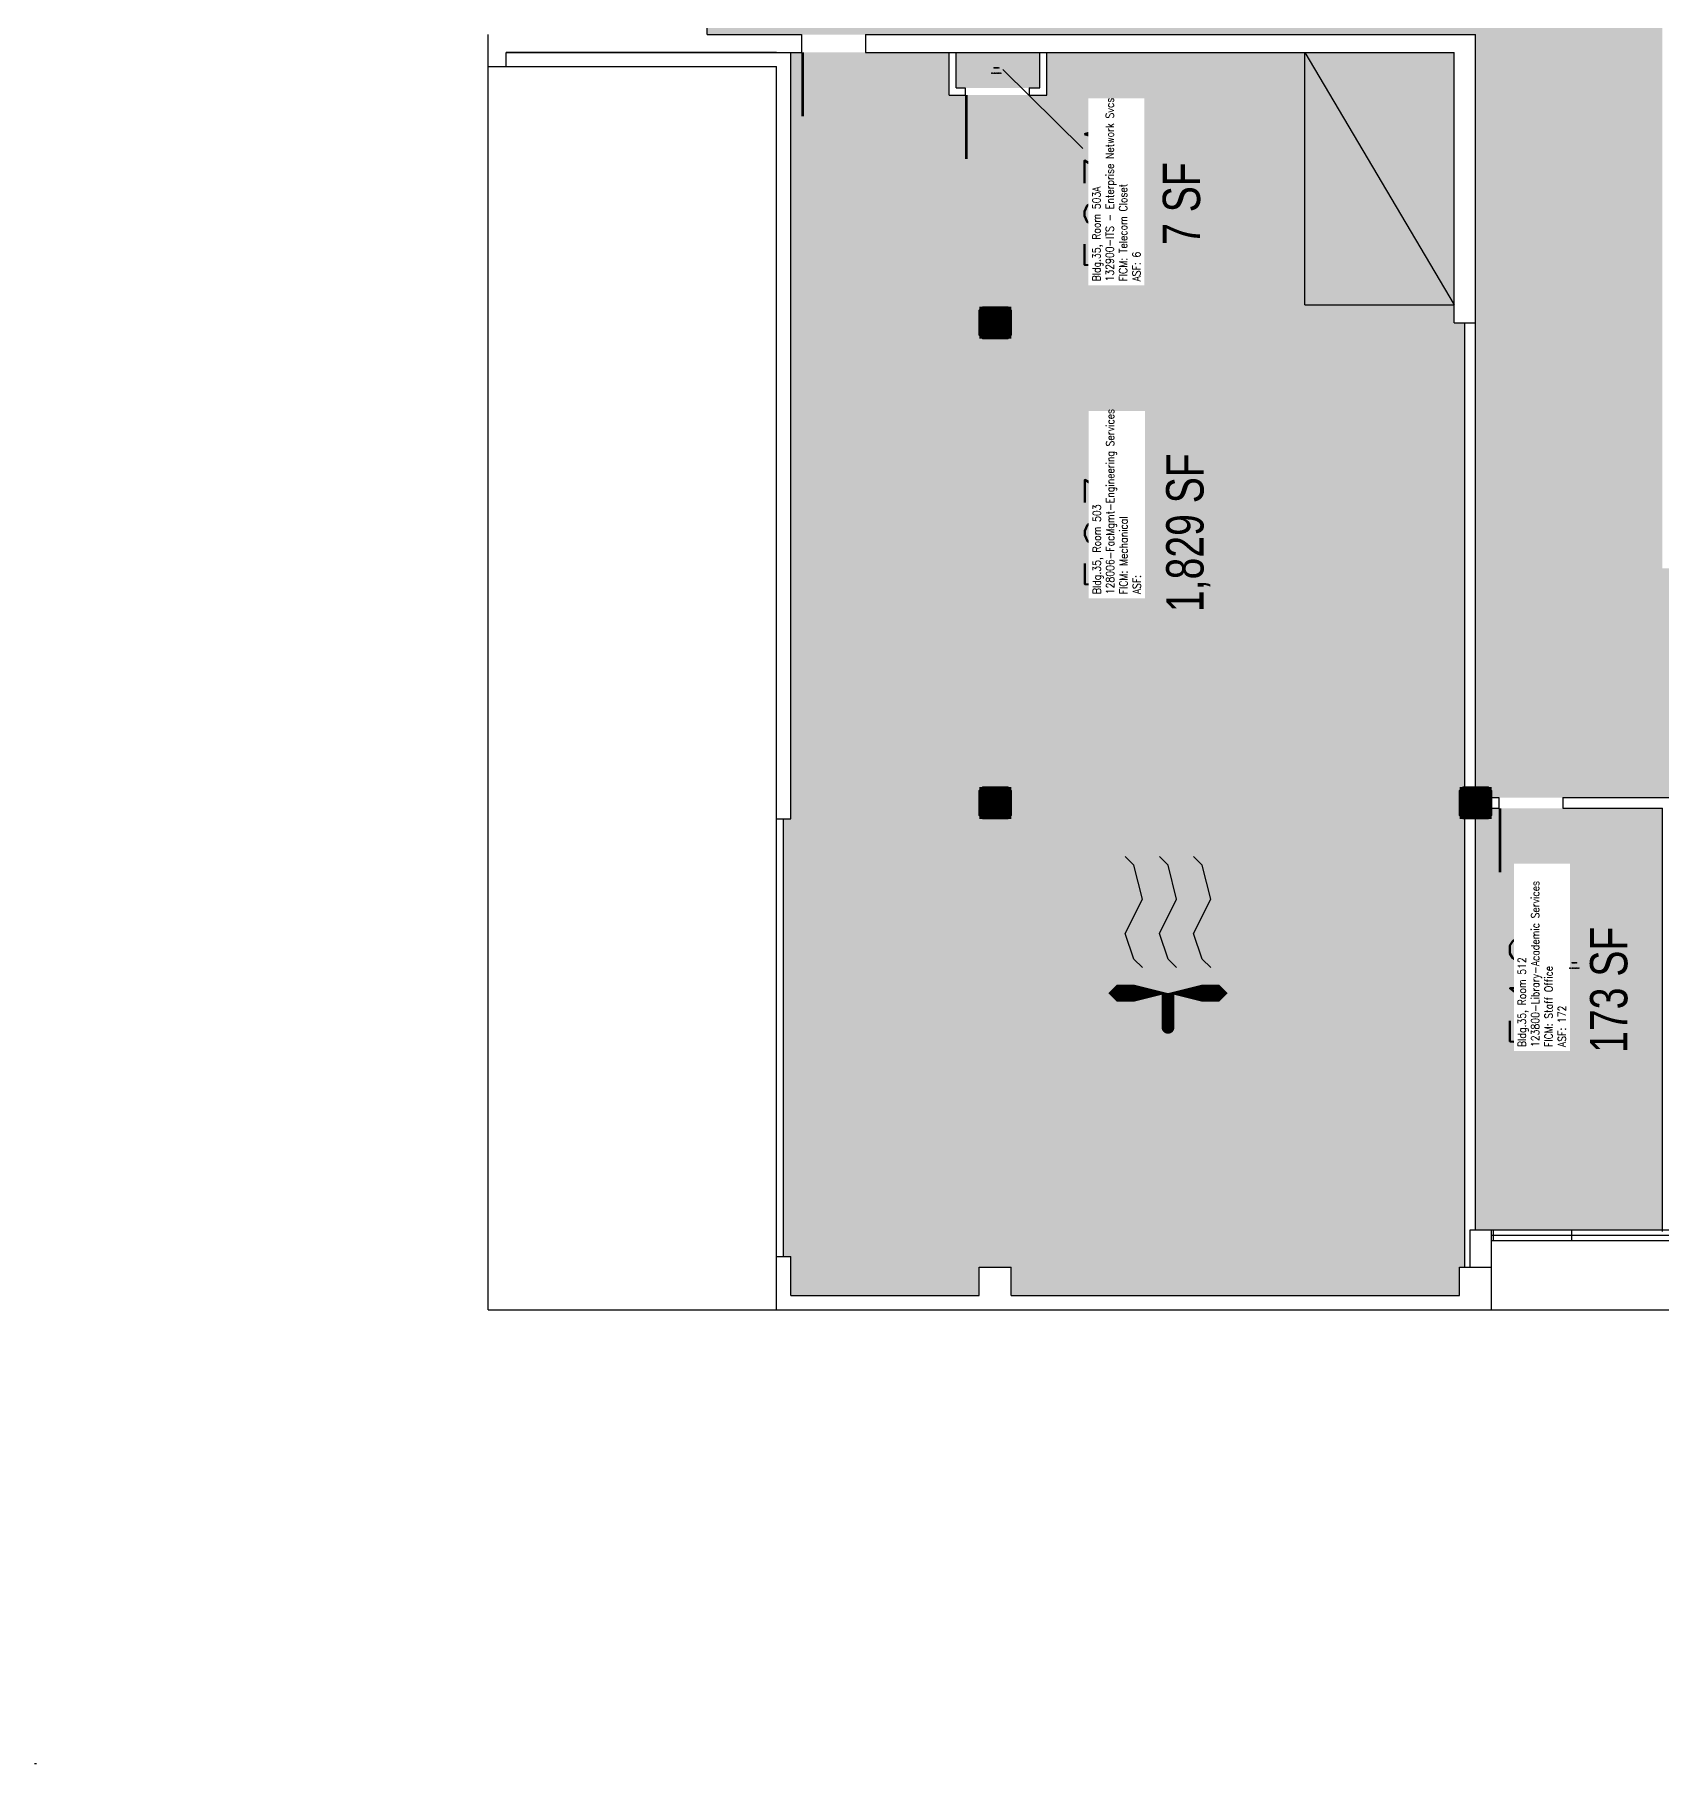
# Model space of a CAD drawing. Header units: inches. Extents: x 0 to 3255, y 0 to 2553.
# Drawn here: x 0 to 915, y 0 to 972 of the extents above; entities that cross this region are included whole.
import ezdxf
from ezdxf.enums import TextEntityAlignment as Align

# ---------------------------------------------------------------- set-up
doc = ezdxf.new("R2010")
doc.units = ezdxf.units.IN
doc.header["$LTSCALE"] = 10
doc.header["$MEASUREMENT"] = 0
doc.layers.get('0').update_dxf_attribs({"linetype": 'CONTINUOUS'})
for name, color, linetype in [('A-DOOR', 2, 'CONTINUOUS'), ('A-FLOR', 3, 'CONTINUOUS'), ('A-GLAZ', 1, 'CONTINUOUS'), ('A-GLAZ-SILL', 2, 'CONTINUOUS'), ('A-IDEN-CNUM', 7, 'CONTINUOUS'), ('A-IDEN-ICON', 4, 'CONTINUOUS'), ('A-IDEN-RNUM', 7, 'CONTINUOUS'), ('A-IDEN-SNUM', 4, 'CONTINUOUS'), ('A-IDEN-VNUM', 4, 'CONTINUOUS'), ('A-ROOF', 2, 'CONTINUOUS'), ('A-SWAL', 5, 'CONTINUOUS'), ('A-WALL', 5, 'CONTINUOUS'), ('A-WALL-PATT', 7, 'CONTINUOUS'), ('AREA-TEXT', 3, 'CONTINUOUS'), ('Rooms-Category-Color', 7, 'CONTINUOUS'), ('Rooms-College-Color', 7, 'CONTINUOUS'), ('Rooms-Department-Color', 7, 'CONTINUOUS'), ('Rooms-Division-Color', 7, 'CONTINUOUS'), ('Rooms-Information', 7, 'CONTINUOUS')]:
    doc.layers.add(name, color=color, linetype=linetype)
doc.styles.add('AREA', font='arial.ttf', dxfattribs={"width": 0.75, "height": 21})
doc.styles.add('ROOMSNUMBER', font='TXT.SHX', dxfattribs={"height": 0.03})
doc.styles.add('ROOMVNUMBER', font='simplex.shx', dxfattribs={"width": 0.85})

# ---------------------------------------------------------------- blocks, each defined once
blk = doc.blocks.new('CPMECH')
for p, q in [((0.015, 0.035), (0.045, 0.045)), ((0.045, 0.045), (0.085, 0.025)), ((0.125, 0.035), (0.135, 0.045)), ((0.005, 0.025), (0.015, 0.035)), ((0.085, 0.025), (0.125, 0.035)), ((0.015, -0.005), (0.045, 0.005)), ((0.045, 0.005), (0.085, -0.015)), ((0.125, -0.005), (0.135, 0.005)), ((0.005, -0.015), (0.015, -0.005)), ((0.085, -0.015), (0.125, -0.005)), ((0.015, -0.045), (0.045, -0.035)), ((0.045, -0.035), (0.085, -0.055)), ((0.125, -0.045), (0.135, -0.035)), ((0.005, -0.055), (0.015, -0.045)), ((0.085, -0.055), (0.125, -0.045))]:
    blk.add_line(p, q)
for points in [[(-0.025, -0.005, 0, 0.02, 0), (-0.025, 0.035, 0.02, 0.02, 0), (-0.025, 0.055, 0.02, 0, 0), (-0.025, 0.065, 0, 0, 0)], [(-0.025, -0.005, 0, 0.02, 0), (-0.025, -0.045, 0.02, 0.02, 0), (-0.025, -0.065, 0.02, 0, 0), (-0.025, -0.075, 0, 0, 0)]]:
    blk.add_lwpolyline(points, format="xyseb")
at = {"const_width": 0.0075}
blk.add_lwpolyline([(-0.0682, -0.0069, 1), (-0.0618, -0.0031, 1)], format="xyb", close=True, dxfattribs=at)
at = {"const_width": 0.015}
blk.add_lwpolyline([(-0.025, -0.005), (-0.065, -0.005)], dxfattribs=at)
blk = doc.blocks.new('COL')
at = {"layer": 'A-SWAL'}
blk.add_lwpolyline([(9, 7), (9, -7), (7, -9), (-7, -9), (-9, -7), (-9, 7), (-7, 9), (7, 9)], close=True, dxfattribs=at)
at = {"layer": 'A-WALL-PATT', "const_width": 18}
blk.add_lwpolyline([(0, 9), (0, -9)], dxfattribs=at)

msp = doc.modelspace()

# ---------------------------------------------------------------- hatches: boundary and pattern name
at = {"layer": 'Rooms-Category-Color', "true_color": 0x99d7b2}
msp.add_hatch(color=253, dxfattribs=at).paths.add_polyline_path([(810, 1078), (648, 1078), (636, 1078), (590, 1078), (590, 1089), (588, 1089), (552, 1089), (495, 1089), (495, 1078), (489, 1078), (487, 1078), (485, 1078), (449, 1078), (438, 1078), (432, 1078), (402, 1078), (396, 1078), (378, 1078), (378, 1044), (378, 1026), (378, 996), (378, 990), (378, 972), (431, 972), (467, 972), (810, 972), (810, 816.08), (810, 789), (810, 753), (810, 543), (1083, 543), (1185, 543), (1191, 543), (1470, 543), (1506, 543), (1611, 543), (1617, 543), (1629, 543), (1631, 543), (1632, 543), (1667, 543), (1668, 543), (1790, 543), (1826, 543), (1881, 543), (1881, 549), (1899, 549), (1899, 543), (2151, 543), (2151, 549), (2169, 549), (2169, 543), (2421, 543), (2421, 549), (2439, 549), (2439, 543), (2691, 543), (2691, 549), (2700, 549), (2700, 603), (2700, 611), (2700, 613), (2700, 639), (2700, 647), (2700, 648), (2700, 649), (2700, 672), (2700, 678), (2700, 815), (2700, 972), (2700, 1458), (2700, 1620), (2700, 1650), (2568, 1650), (2568, 810), (2460, 810), (2433, 810), (2427, 810), (2352, 810), (2328, 810), (2325, 810), (2322, 810), (2319, 810), (2316, 810), (2223, 810), (2163, 810), (2157, 810), (2055, 810), (2049, 810), (1893, 810), (1887, 810), (1881, 810), (1629, 810), (1623, 810), (1623, 678), (1623, 672), (1617, 672), (1611, 672), (1575, 672), (1509, 672), (1395, 672), (1359, 672), (1350, 672), (1341, 672), (1324.29, 672), (1305, 672), (1185, 672), (1125, 672), (1089, 672), (1077, 672), (1023, 672), (915, 672), (915, 816), (915, 821), (915, 857), (915, 1034), (915, 1070), (915, 1083), (1050, 1083), (1050, 1566), (1050, 1650), (810, 1650), (810, 1461), (810, 1458), (810, 1404), (810, 1368), (810, 1350), (810, 1305.53), (810, 1263.53), (810, 1188.62), (810, 1146.62)])
at = {"layer": 'Rooms-Category-Color', "true_color": 0xadadad}
for points in [[(531, 270), (531, 263), (435, 263), (429, 263), (425, 263), (425, 285), (421, 285), (421, 531), (425, 531), (425, 810), (425, 816), (425, 962), (429, 962), (431, 962), (435, 962), (467, 962), (514, 962), (514, 938), (523, 938), (559, 938), (569, 938), (569, 962), (702, 962), (714, 962), (798, 962), (798, 820), (798, 810), (804, 810), (804, 789), (804, 753), (804, 543), (804, 279), (801, 279), (801, 270), (801, 263), (684, 263), (648, 263), (549, 263), (549, 270), (549, 279), (531, 279)], [(565, 942), (559, 942), (523, 942), (518, 942), (518, 962), (537, 962), (543, 962), (555, 962), (561, 962), (565, 962)]]:
    msp.add_hatch(color=253, dxfattribs=at).paths.add_polyline_path(points)
at = {"layer": 'Rooms-Category-Color', "true_color": 0xfa9ba3}
msp.add_hatch(color=241, dxfattribs=at).paths.add_polyline_path([(819, 300), (813, 300), (810, 300), (810, 537), (813, 537), (915, 537), (915, 300)])
at = {"layer": 'Rooms-College-Color', "true_color": 0xadadad}
for points in [[(810, 1078), (648, 1078), (636, 1078), (590, 1078), (590, 1089), (588, 1089), (552, 1089), (495, 1089), (495, 1078), (489, 1078), (487, 1078), (485, 1078), (449, 1078), (438, 1078), (432, 1078), (402, 1078), (396, 1078), (378, 1078), (378, 1044), (378, 1026), (378, 996), (378, 990), (378, 972), (431, 972), (467, 972), (810, 972), (810, 816.08), (810, 789), (810, 753), (810, 543), (1083, 543), (1185, 543), (1191, 543), (1470, 543), (1506, 543), (1611, 543), (1617, 543), (1629, 543), (1631, 543), (1632, 543), (1667, 543), (1668, 543), (1790, 543), (1826, 543), (1881, 543), (1881, 549), (1899, 549), (1899, 543), (2151, 543), (2151, 549), (2169, 549), (2169, 543), (2421, 543), (2421, 549), (2439, 549), (2439, 543), (2691, 543), (2691, 549), (2700, 549), (2700, 603), (2700, 611), (2700, 613), (2700, 639), (2700, 647), (2700, 648), (2700, 649), (2700, 672), (2700, 678), (2700, 815), (2700, 972), (2700, 1458), (2700, 1620), (2700, 1650), (2568, 1650), (2568, 810), (2460, 810), (2433, 810), (2427, 810), (2352, 810), (2328, 810), (2325, 810), (2322, 810), (2319, 810), (2316, 810), (2223, 810), (2163, 810), (2157, 810), (2055, 810), (2049, 810), (1893, 810), (1887, 810), (1881, 810), (1629, 810), (1623, 810), (1623, 678), (1623, 672), (1617, 672), (1611, 672), (1575, 672), (1509, 672), (1395, 672), (1359, 672), (1350, 672), (1341, 672), (1324.29, 672), (1305, 672), (1185, 672), (1125, 672), (1089, 672), (1077, 672), (1023, 672), (915, 672), (915, 816), (915, 821), (915, 857), (915, 1034), (915, 1070), (915, 1083), (1050, 1083), (1050, 1566), (1050, 1650), (810, 1650), (810, 1461), (810, 1458), (810, 1404), (810, 1368), (810, 1350), (810, 1305.53), (810, 1263.53), (810, 1188.62), (810, 1146.62)], [(531, 270), (531, 263), (435, 263), (429, 263), (425, 263), (425, 285), (421, 285), (421, 531), (425, 531), (425, 810), (425, 816), (425, 962), (429, 962), (431, 962), (435, 962), (467, 962), (514, 962), (514, 938), (523, 938), (559, 938), (569, 938), (569, 962), (702, 962), (714, 962), (798, 962), (798, 820), (798, 810), (804, 810), (804, 789), (804, 753), (804, 543), (804, 279), (801, 279), (801, 270), (801, 263), (684, 263), (648, 263), (549, 263), (549, 270), (549, 279), (531, 279)]]:
    msp.add_hatch(color=253, dxfattribs=at).paths.add_polyline_path(points)
at = {"layer": 'Rooms-College-Color', "true_color": 0x80bc67}
for points in [[(565, 942), (559, 942), (523, 942), (518, 942), (518, 962), (537, 962), (543, 962), (555, 962), (561, 962), (565, 962)], [(819, 300), (813, 300), (810, 300), (810, 537), (813, 537), (915, 537), (915, 300)]]:
    msp.add_hatch(color=83, dxfattribs=at).paths.add_polyline_path(points)
at = {"layer": 'Rooms-Department-Color', "true_color": 0x62f98f}
for points in [[(810, 1078), (648, 1078), (636, 1078), (590, 1078), (590, 1089), (588, 1089), (552, 1089), (495, 1089), (495, 1078), (489, 1078), (487, 1078), (485, 1078), (449, 1078), (438, 1078), (432, 1078), (402, 1078), (396, 1078), (378, 1078), (378, 1044), (378, 1026), (378, 996), (378, 990), (378, 972), (431, 972), (467, 972), (810, 972), (810, 816.08), (810, 789), (810, 753), (810, 543), (1083, 543), (1185, 543), (1191, 543), (1470, 543), (1506, 543), (1611, 543), (1617, 543), (1629, 543), (1631, 543), (1632, 543), (1667, 543), (1668, 543), (1790, 543), (1826, 543), (1881, 543), (1881, 549), (1899, 549), (1899, 543), (2151, 543), (2151, 549), (2169, 549), (2169, 543), (2421, 543), (2421, 549), (2439, 549), (2439, 543), (2691, 543), (2691, 549), (2700, 549), (2700, 603), (2700, 611), (2700, 613), (2700, 639), (2700, 647), (2700, 648), (2700, 649), (2700, 672), (2700, 678), (2700, 815), (2700, 972), (2700, 1458), (2700, 1620), (2700, 1650), (2568, 1650), (2568, 810), (2460, 810), (2433, 810), (2427, 810), (2352, 810), (2328, 810), (2325, 810), (2322, 810), (2319, 810), (2316, 810), (2223, 810), (2163, 810), (2157, 810), (2055, 810), (2049, 810), (1893, 810), (1887, 810), (1881, 810), (1629, 810), (1623, 810), (1623, 678), (1623, 672), (1617, 672), (1611, 672), (1575, 672), (1509, 672), (1395, 672), (1359, 672), (1350, 672), (1341, 672), (1324.29, 672), (1305, 672), (1185, 672), (1125, 672), (1089, 672), (1077, 672), (1023, 672), (915, 672), (915, 816), (915, 821), (915, 857), (915, 1034), (915, 1070), (915, 1083), (1050, 1083), (1050, 1566), (1050, 1650), (810, 1650), (810, 1461), (810, 1458), (810, 1404), (810, 1368), (810, 1350), (810, 1305.53), (810, 1263.53), (810, 1188.62), (810, 1146.62)], [(819, 300), (813, 300), (810, 300), (810, 537), (813, 537), (915, 537), (915, 300)]]:
    msp.add_hatch(color=91, dxfattribs=at).paths.add_polyline_path(points)
at = {"layer": 'Rooms-Department-Color', "true_color": 0xacacac}
for points in [[(531, 270), (531, 263), (435, 263), (429, 263), (425, 263), (425, 285), (421, 285), (421, 531), (425, 531), (425, 810), (425, 816), (425, 962), (429, 962), (431, 962), (435, 962), (467, 962), (514, 962), (514, 938), (523, 938), (559, 938), (569, 938), (569, 962), (702, 962), (714, 962), (798, 962), (798, 820), (798, 810), (804, 810), (804, 789), (804, 753), (804, 543), (804, 279), (801, 279), (801, 270), (801, 263), (684, 263), (648, 263), (549, 263), (549, 270), (549, 279), (531, 279)], [(565, 942), (559, 942), (523, 942), (518, 942), (518, 962), (537, 962), (543, 962), (555, 962), (561, 962), (565, 962)]]:
    msp.add_hatch(color=253, dxfattribs=at).paths.add_polyline_path(points)
at = {"layer": 'Rooms-Division-Color', "true_color": 0x62f98f}
for points in [[(810, 1078), (648, 1078), (636, 1078), (590, 1078), (590, 1089), (588, 1089), (552, 1089), (495, 1089), (495, 1078), (489, 1078), (487, 1078), (485, 1078), (449, 1078), (438, 1078), (432, 1078), (402, 1078), (396, 1078), (378, 1078), (378, 1044), (378, 1026), (378, 996), (378, 990), (378, 972), (431, 972), (467, 972), (810, 972), (810, 816.08), (810, 789), (810, 753), (810, 543), (1083, 543), (1185, 543), (1191, 543), (1470, 543), (1506, 543), (1611, 543), (1617, 543), (1629, 543), (1631, 543), (1632, 543), (1667, 543), (1668, 543), (1790, 543), (1826, 543), (1881, 543), (1881, 549), (1899, 549), (1899, 543), (2151, 543), (2151, 549), (2169, 549), (2169, 543), (2421, 543), (2421, 549), (2439, 549), (2439, 543), (2691, 543), (2691, 549), (2700, 549), (2700, 603), (2700, 611), (2700, 613), (2700, 639), (2700, 647), (2700, 648), (2700, 649), (2700, 672), (2700, 678), (2700, 815), (2700, 972), (2700, 1458), (2700, 1620), (2700, 1650), (2568, 1650), (2568, 810), (2460, 810), (2433, 810), (2427, 810), (2352, 810), (2328, 810), (2325, 810), (2322, 810), (2319, 810), (2316, 810), (2223, 810), (2163, 810), (2157, 810), (2055, 810), (2049, 810), (1893, 810), (1887, 810), (1881, 810), (1629, 810), (1623, 810), (1623, 678), (1623, 672), (1617, 672), (1611, 672), (1575, 672), (1509, 672), (1395, 672), (1359, 672), (1350, 672), (1341, 672), (1324.29, 672), (1305, 672), (1185, 672), (1125, 672), (1089, 672), (1077, 672), (1023, 672), (915, 672), (915, 816), (915, 821), (915, 857), (915, 1034), (915, 1070), (915, 1083), (1050, 1083), (1050, 1566), (1050, 1650), (810, 1650), (810, 1461), (810, 1458), (810, 1404), (810, 1368), (810, 1350), (810, 1305.53), (810, 1263.53), (810, 1188.62), (810, 1146.62)], [(819, 300), (813, 300), (810, 300), (810, 537), (813, 537), (915, 537), (915, 300)]]:
    msp.add_hatch(color=91, dxfattribs=at).paths.add_polyline_path(points)
at = {"layer": 'Rooms-Division-Color', "true_color": 0xadadad}
for points in [[(531, 270), (531, 263), (435, 263), (429, 263), (425, 263), (425, 285), (421, 285), (421, 531), (425, 531), (425, 810), (425, 816), (425, 962), (429, 962), (431, 962), (435, 962), (467, 962), (514, 962), (514, 938), (523, 938), (559, 938), (569, 938), (569, 962), (702, 962), (714, 962), (798, 962), (798, 820), (798, 810), (804, 810), (804, 789), (804, 753), (804, 543), (804, 279), (801, 279), (801, 270), (801, 263), (684, 263), (648, 263), (549, 263), (549, 270), (549, 279), (531, 279)], [(565, 942), (559, 942), (523, 942), (518, 942), (518, 962), (537, 962), (543, 962), (555, 962), (561, 962), (565, 962)]]:
    msp.add_hatch(color=253, dxfattribs=at).paths.add_polyline_path(points)

# ---------------------------------------------------------------- linework, layer by layer
at = {"layer": 'A-DOOR'}
for points in [[(431.75, 962, 1.5, 1.5, 0), (431.75, 926, 0, 0, 0), (432.5, 926, 0, 0, 0.414214), (467, 963.5, 0, 0, 0.414214)], [(523.75, 938, 1.5, 1.5, 0), (523.75, 902, 0, 0, 0), (524.5, 902, 0, 0, 0.414214), (559, 939.5, 0, 0, 0.414214)], [(823.75, 537, 1.5, 1.5, 0), (823.75, 501, 0, 0, 0), (824.5, 501, 0, 0, 0.414214), (859, 538.5, 0, 0, 0.414214)]]:
    msp.add_lwpolyline(points, format="xyseb", dxfattribs=at)
at = {"layer": 'A-FLOR'}
for p, q in [((714, 820), (714, 962)), ((714, 962), (798, 820)), ((714, 820), (798, 820))]:
    msp.add_line(p, q, dxfattribs=at)
at = {"layer": 'A-GLAZ'}
for p, q in [((819, 297), (1611, 297)), ((820, 294), (820, 300)), ((864, 294), (864, 300))]:
    msp.add_line(p, q, dxfattribs=at)
at = {"layer": 'A-GLAZ-SILL'}
for p, q in [((819, 300), (1611, 300)), ((819, 294), (1611, 294))]:
    msp.add_line(p, q, dxfattribs=at)
at = {"layer": 'A-IDEN-VNUM'}
msp.add_line((589.22, 907.89), (544.19, 952.35), dxfattribs=at)
at = {"layer": 'A-ROOF'}
for p, q in [((255, 255), (255, 954)), ((255, 255), (417, 255)), ((810, 255), (1611, 255))]:
    msp.add_line(p, q, dxfattribs=at)
at = {"layer": 'A-WALL'}
for p, q in [((378, 972), (378, 990)), ((255, 954), (255, 972)), ((378, 972), (431, 972)), ((431, 972), (431, 962)), ((467, 972), (467, 962)), ((467, 972), (810, 972)), ((810, 810), (810, 972)), ((255, 954), (265, 954)), ((417, 962), (265, 962)), ((265, 962), (431, 962)), ((265, 954), (265, 962)), ((265, 954), (417, 954)), ((417, 285), (417, 954)), ((425, 531), (425, 962)), ((467, 962), (714, 962)), ((514, 938), (514, 962)), ((518, 942), (518, 962)), ((565, 942), (565, 962)), ((569, 938), (569, 962)), ((714, 962), (798, 962)), ((798, 810), (798, 962)), ((514, 938), (523, 938)), ((518, 942), (523, 942)), ((523, 942), (523, 938)), ((559, 942), (559, 938)), ((559, 942), (565, 942)), ((559, 938), (569, 938)), ((798, 810), (810, 810)), ((804, 549), (804, 810)), ((810, 549), (810, 810)), ((819, 543), (823, 543)), ((819, 537), (823, 537)), ((823, 543), (823, 537)), ((859, 543), (859, 537)), ((859, 543), (982, 543)), ((859, 537), (915, 537)), ((915, 299), (915, 537)), ((417, 531), (425, 531)), ((421, 285), (421, 531)), ((804, 279), (804, 531)), ((810, 300), (810, 531)), ((807, 279), (807, 300)), ((807, 300), (819, 300)), ((819, 279), (819, 300)), ((417, 255), (417, 285)), ((417, 285), (425, 285)), ((425, 263), (425, 285)), ((531, 279), (549, 279)), ((531, 263), (531, 279)), ((549, 263), (549, 279)), ((801, 279), (819, 279)), ((801, 263), (801, 279)), ((819, 255), (819, 279)), ((417, 255), (417, 263)), ((425, 263), (531, 263)), ((549, 263), (801, 263)), ((417, 255), (819, 255)), ((0, 0), (1, 0)), ((0, 0), (1, 0))]:
    msp.add_line(p, q, dxfattribs=at)

# ---------------------------------------------------------------- block references
at = {"xscale": 0.9999999962747097, "yscale": 0.9999999962747097, "zscale": 0.9999999962747097}
for p in [(540, 810), (540, 540), (810, 540)]:
    msp.add_blockref('COL', p, dxfattribs=at)
at = {"layer": 'A-IDEN-ICON', "xscale": 480, "yscale": 480, "zscale": 480, "rotation": 89.99999996931751}
msp.add_blockref('CPMECH', (634.7, 445.04), dxfattribs=at)

# ---------------------------------------------------------------- texts
at = {"layer": 'A-IDEN-CNUM', "style": 'ROOMSNUMBER'}
for s, p in [('CAD #035-0_0503-0A', (540.63, 950.29)), ('CAD #035-0_0503-00', (606.07, 688.77)), ('CAD #035-0_0512-00', (865.49, 447.14))]:
    msp.add_text(s, height=0.36, rotation=360, dxfattribs=at).set_placement(p, align=Align.MIDDLE_CENTER)
at = {"layer": 'A-IDEN-RNUM', "style": 'ROOMSNUMBER'}
for s, p in [('0503-A0', (540.63, 953.29)), ('0503-00', (606.07, 691.77)), ('0512-00', (865.49, 450.14))]:
    msp.add_text(s, height=0.36, rotation=360, dxfattribs=at).set_placement(p, align=Align.MIDDLE_CENTER)
at = {"layer": 'A-IDEN-SNUM', "style": 'ROOMSNUMBER'}
for s, p in [('03500503A0', (540.63, 953.29)), ('0350050300', (606.07, 691.77)), ('0350051200', (865.49, 450.14))]:
    msp.add_text(s, height=0.36, rotation=360, dxfattribs=at).set_placement(p, align=Align.MIDDLE_CENTER)
at = {"layer": 'A-IDEN-VNUM', "style": 'ROOMVNUMBER', "width": 0.85}
for s, p in [('503A', (605.85, 881.63)), ('503', (606.07, 691.77)), ('512', (845.04, 434.65))]:
    msp.add_text(s, height=31.5, rotation=90, dxfattribs=at).set_placement(p, align=Align.MIDDLE_CENTER)
at = {"layer": 'AREA-TEXT', "style": 'AREA', "width": 0.75}
for s, p in [('7 SF', (644.63, 876.98)), ('1,829 SF', (646.57, 691.96)), ('173 SF', (884.81, 434.98))]:
    msp.add_text(s, height=21, rotation=90, dxfattribs=at).set_placement(p, align=Align.MIDDLE_CENTER)

# ---------------------------------------------------------------- next in the draw order: texts
at = {"layer": 'Rooms-Information', "char_height": 4.5, "width": 100.8, "attachment_point": 7, "rotation": 90, "style": 'ROOMVNUMBER', "bg_fill": 3, "box_fill_scale": 1.5, "bg_fill_color": 256, "bg_fill_true_color": 13158600, "bg_fill_transparency": 0}
for s, insert in [('Bldg.35, Room 503A^M^J132900-ITS - Enterprise Network Svcs^M^JFICM: Telecom Closet^M^JASF: 6', (621.6, 833.18)), ('Bldg.35, Room 503^M^J128006-FacMgmt-Engineering Services^M^JFICM: Mechanical^M^JASF: ', (621.82, 657.35)), ('Bldg.35, Room 512^M^J123800-Library-Academic Services^M^JFICM: Staff Office^M^JASF: 172', (860.79, 402.78))]:
    msp.add_mtext(s, dxfattribs=dict(at, insert=insert))

doc.saveas('drawing.dxf')
